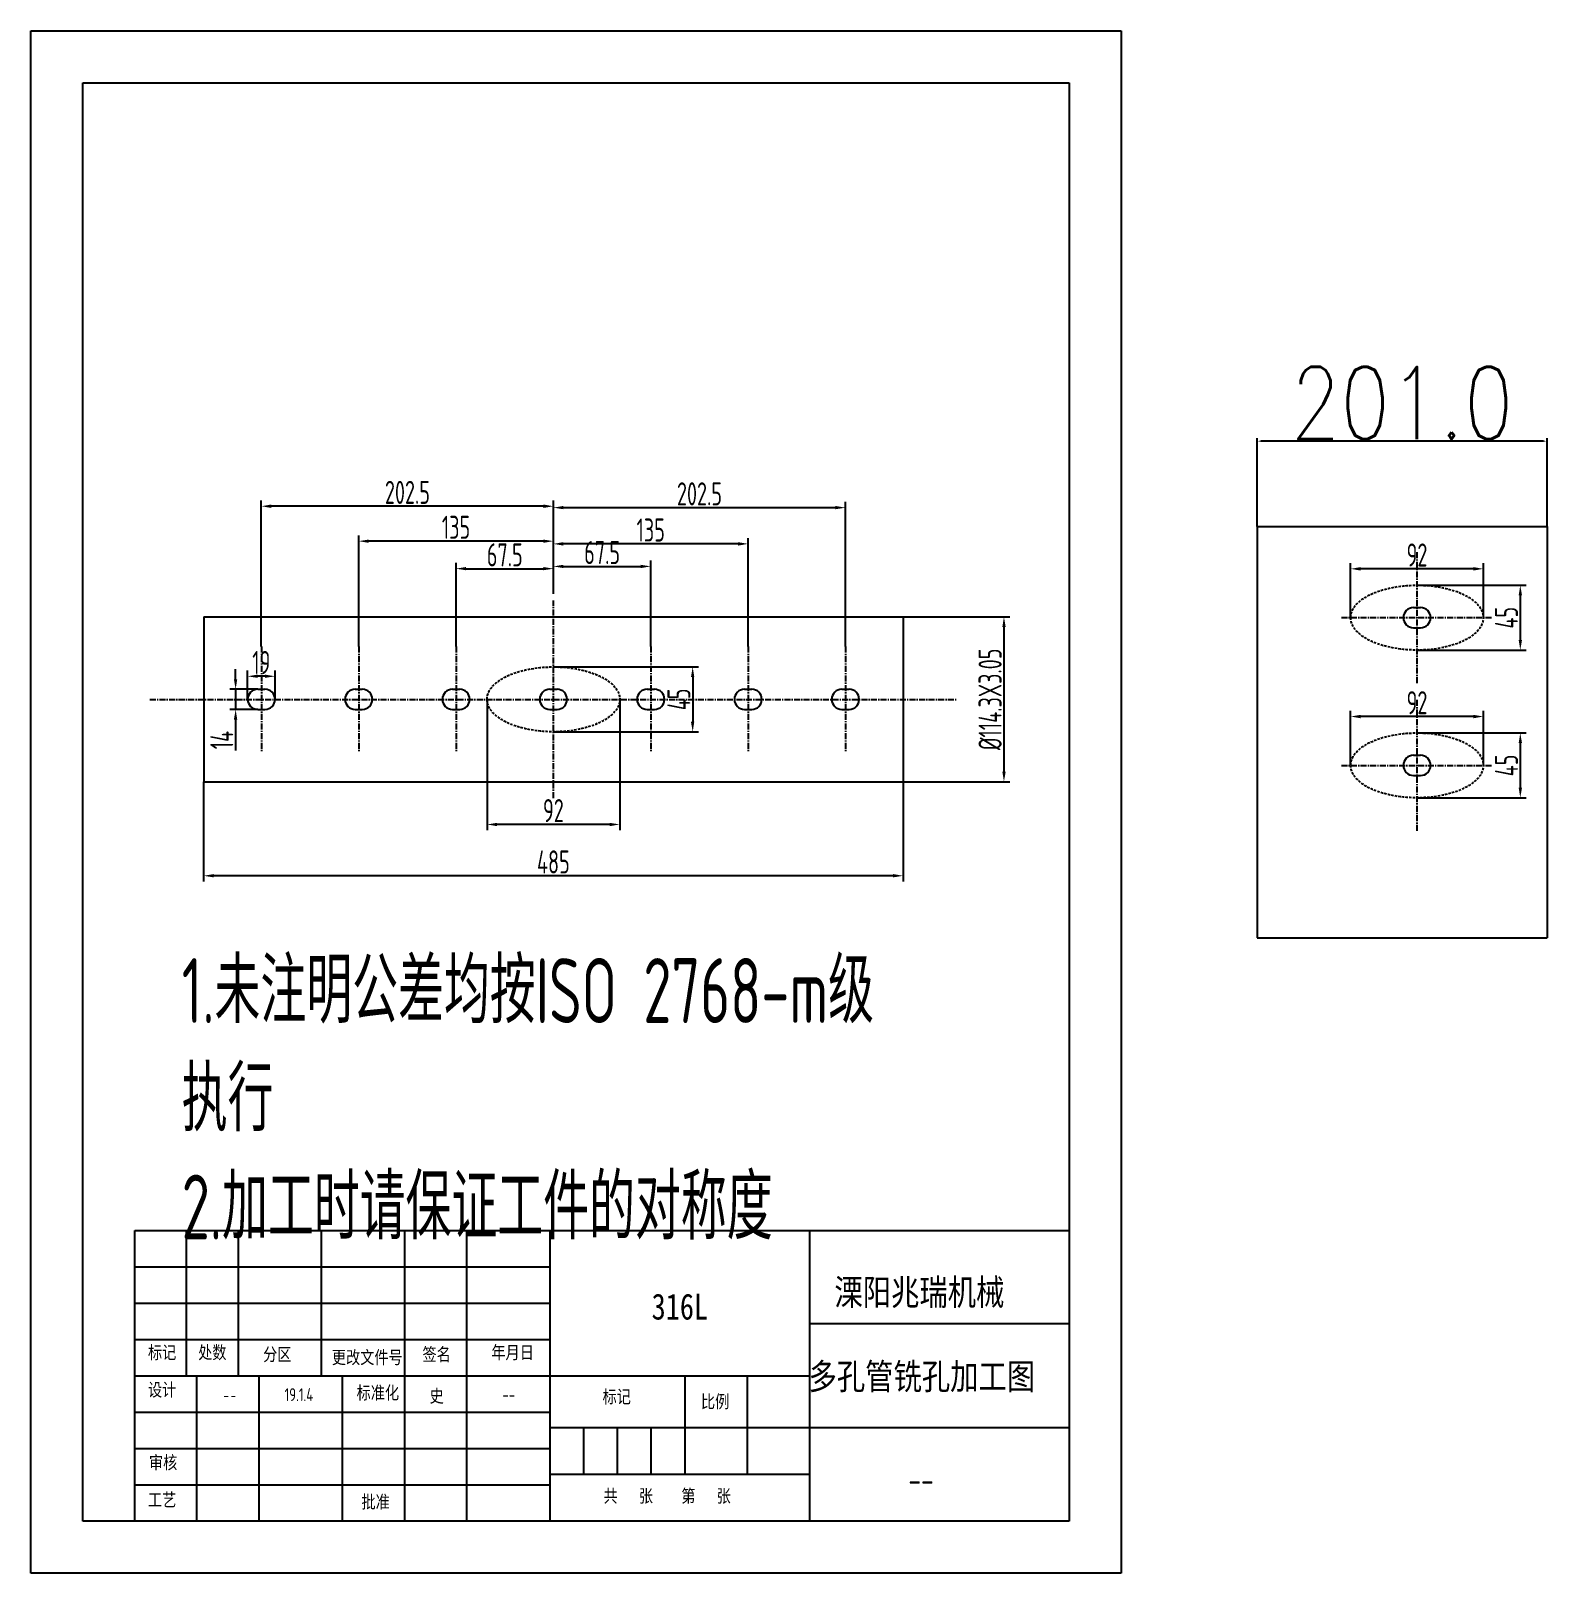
# Model space of a CAD drawing. Extents: x 9313 to 10364, y 12983 to 14052.
import ezdxf
from ezdxf.enums import TextEntityAlignment as Align

# ---------------------------------------------------------------- set-up
doc = ezdxf.new("R2010")
doc.units = 0
doc.header["$LTSCALE"] = 3.333333
doc.header["$MEASUREMENT"] = 0
doc.linetypes.add('CENTER', pattern=[2, 1.25, -0.25, 0.25, -0.25])
doc.linetypes.add('DASHED', pattern=[0.75, 0.5, -0.25])
doc.layers.get('0').update_dxf_attribs({"linetype": 'CONTINUOUS'})
doc.layers.get('DEFPOINTS').update_dxf_attribs({"linetype": 'CONTINUOUS'})
for name, color, linetype in [('0 @ 1', 7, 'CONTINUOUS'), ('1轮廓实线层', 7, 'CONTINUOUS'), ('3中心线层', 1, 'CENTER'), ('4虚线层', 6, 'DASHED'), ('7标注层', 4, 'CONTINUOUS')]:
    doc.layers.add(name, color=color, linetype=linetype)
doc.layers.add('轮廓线', color=7, linetype='CONTINUOUS', lineweight=35)
doc.styles.add('Annotative', font='SimSun.ttf', dxfattribs={"width": 0.8})
doc.styles.get("Standard").update_dxf_attribs({"font": 'isocp.shx', "width": 0.707, "bigfont": 'hztxt.shx'})
doc.styles.add('TH_GBDIM', font='romans.shx', dxfattribs={"width": 0.8, "bigfont": 'gbcbig.shx'})
doc.styles.add('标注字体', font='isocp.shx', dxfattribs={"width": 0.707, "bigfont": 'gbcbig.shx'})
doc.dimstyles.new('ISO-25 2倍', dxfattribs={"dimscale": 2, "dimtxt": 8, "dimasz": 3.5, "dimexe": 2, "dimexo": 0, "dimgap": 0.8, "dimtad": 1, "dimdec": 1, "dimdsep": 46, "dimtxsty": '标注字体', "dimcen": 0, "dimclrd": 256, "dimclre": 256, "dimclrt": 256, "dimadec": 0, "dimazin": 0, "dimtp": 0.039, "dimtm": 0.02, "dimtfac": 1, "dimtdec": 1, "dimtmove": 0, "dimatfit": 3, "dimfxl": 0, "dimtolj": 2, "dimtzin": 9, "dimlwd": -1, "dimlwe": -1, "dimarcsym": 0})
doc.dimstyles.new('TH_GBDIM', dxfattribs={"dimtxt": 3.5, "dimasz": 2.5, "dimexe": 2, "dimexo": 0, "dimgap": 1.5, "dimtad": 1, "dimdec": 1, "dimzin": 0, "dimdsep": 46, "dimtxsty": 'TH_GBDIM', "dimcen": 2.5, "dimclrd": 130, "dimclre": 130, "dimclrt": 3, "dimadec": 0, "dimazin": 0, "dimtfac": 0.714286, "dimtdec": 1, "dimtmove": 0, "dimatfit": 3, "dimfxl": 0, "dimtzin": 0, "dimlwd": -1, "dimlwe": -1, "dimarcsym": 0})

# ---------------------------------------------------------------- blocks, each defined once
blk = doc.blocks.new('*D106')
at = {"layer": '7标注层', "ltscale": 0.5, "transparency": 16777216}
for p, q in [((9917.9, 13645.5), (9991.8, 13645.5)), ((9987.8, 13638.5), (9987.8, 13538.2)), ((9917.9, 13531.2), (9991.8, 13531.2))]:
    blk.add_line(p, q, dxfattribs=at)
for points in [[(9986.7, 13638.5), (9989, 13638.5), (9987.8, 13645.5)], [(9986.7, 13538.2), (9989, 13538.2), (9987.8, 13531.2)]]:
    blk.add_solid(points, dxfattribs=at)
at = {"layer": 'DEFPOINTS', "color": 0, "ltscale": 0.5, "transparency": 16777216}
for p in [(9917.9, 13645.5), (9917.9, 13531.2), (9987.8, 13531.2)]:
    blk.add_point(p, dxfattribs=at)
at = {"layer": '7标注层', "ltscale": 0.5, "transparency": 16777216, "insert": (9978.2, 13588.3), "char_height": 16, "attachment_point": 5, "rotation": 90, "style": '标注字体'}
blk.add_mtext('\\A2;{\\W0.707;%%C}114.3X3.05', dxfattribs=at)
blk = doc.blocks.new('*D107')
at = {"layer": '7标注层', "ltscale": 0.5, "transparency": 16777216}
for p, q in [((9432.9, 13531.2), (9432.9, 13462)), ((9917.9, 13531.2), (9917.9, 13462)), ((9910.9, 13466), (9439.9, 13466))]:
    blk.add_line(p, q, dxfattribs=at)
for points in [[(9439.9, 13467.2), (9439.9, 13464.9), (9432.9, 13466)], [(9910.9, 13467.2), (9910.9, 13464.9), (9917.9, 13466)]]:
    blk.add_solid(points, dxfattribs=at)
at = {"layer": 'DEFPOINTS', "color": 0, "ltscale": 0.5, "transparency": 16777216}
for p in [(9432.9, 13531.2), (9917.9, 13531.2), (9432.9, 13466)]:
    blk.add_point(p, dxfattribs=at)
at = {"layer": '7标注层', "ltscale": 0.5, "transparency": 16777216, "insert": (9675.4, 13475.6), "char_height": 16, "attachment_point": 5, "style": '标注字体'}
blk.add_mtext('\\A2;485', dxfattribs=at)
blk = doc.blocks.new('*D108')
at = {"layer": '7标注层', "ltscale": 0.5, "transparency": 16777216}
for p, q in [((9675.4, 13610.8), (9776, 13610.8)), ((9772, 13603.8), (9772, 13572.8)), ((9675.4, 13565.8), (9776, 13565.8))]:
    blk.add_line(p, q, dxfattribs=at)
for points in [[(9770.8, 13603.8), (9773.1, 13603.8), (9772, 13610.8)], [(9770.8, 13572.8), (9773.1, 13572.8), (9772, 13565.8)]]:
    blk.add_solid(points, dxfattribs=at)
at = {"layer": 'DEFPOINTS', "color": 0, "ltscale": 0.5, "transparency": 16777216}
for p in [(9675.4, 13610.8), (9675.4, 13565.8), (9772, 13565.8)]:
    blk.add_point(p, dxfattribs=at)
at = {"layer": '7标注层', "ltscale": 0.5, "transparency": 16777216, "insert": (9762.4, 13588.3), "char_height": 16, "attachment_point": 5, "rotation": 90, "style": '标注字体'}
blk.add_mtext('\\A2;45', dxfattribs=at)
blk = doc.blocks.new('*D109')
at = {"layer": '7标注层', "ltscale": 0.5, "transparency": 16777216}
for p, q in [((9629.4, 13588.3), (9629.4, 13497.6)), ((9721.4, 13588.3), (9721.4, 13497.6)), ((9714.4, 13501.6), (9636.4, 13501.6))]:
    blk.add_line(p, q, dxfattribs=at)
for points in [[(9636.4, 13502.7), (9636.4, 13500.4), (9629.4, 13501.6)], [(9714.4, 13502.7), (9714.4, 13500.4), (9721.4, 13501.6)]]:
    blk.add_solid(points, dxfattribs=at)
at = {"layer": 'DEFPOINTS', "color": 0, "ltscale": 0.5, "transparency": 16777216}
for p in [(9629.4, 13588.3), (9721.4, 13588.3), (9629.4, 13501.6)]:
    blk.add_point(p, dxfattribs=at)
at = {"layer": '7标注层', "ltscale": 0.5, "transparency": 16777216, "insert": (9675.4, 13511.2), "char_height": 16, "attachment_point": 5, "style": '标注字体'}
blk.add_mtext('\\A2;92', dxfattribs=at)
blk = doc.blocks.new('*D110')
at = {"layer": '7标注层', "ltscale": 0.5, "transparency": 16777216}
for p, q in [((9463.4, 13588.3), (9463.4, 13608.3)), ((9475.4, 13604.3), (9470.4, 13604.3)), ((9482.4, 13588.3), (9482.4, 13608.3))]:
    blk.add_line(p, q, dxfattribs=at)
for points in [[(9470.4, 13605.5), (9470.4, 13603.2), (9463.4, 13604.3)], [(9475.4, 13605.5), (9475.4, 13603.2), (9482.4, 13604.3)]]:
    blk.add_solid(points, dxfattribs=at)
at = {"layer": 'DEFPOINTS', "color": 0, "ltscale": 0.5, "transparency": 16777216}
for p in [(9463.4, 13604.3), (9463.4, 13588.3), (9482.4, 13588.3)]:
    blk.add_point(p, dxfattribs=at)
at = {"layer": '7标注层', "ltscale": 0.5, "transparency": 16777216, "insert": (9472.9, 13613.9), "char_height": 16, "attachment_point": 5, "style": '标注字体'}
blk.add_mtext('\\A2;19', dxfattribs=at)
blk = doc.blocks.new('*D111')
at = {"layer": '7标注层', "ltscale": 0.5, "transparency": 16777216}
for p, q in [((9455.1, 13602.3), (9455.1, 13609.3)), ((9470.4, 13595.3), (9451.1, 13595.3)), ((9455.1, 13595.3), (9455.1, 13581.3)), ((9470.4, 13581.3), (9451.1, 13581.3)), ((9455.1, 13574.3), (9455.1, 13552.8))]:
    blk.add_line(p, q, dxfattribs=at)
for points in [[(9453.9, 13602.3), (9456.2, 13602.3), (9455.1, 13595.3)], [(9453.9, 13574.3), (9456.2, 13574.3), (9455.1, 13581.3)]]:
    blk.add_solid(points, dxfattribs=at)
at = {"layer": 'DEFPOINTS', "color": 0, "ltscale": 0.5, "transparency": 16777216}
for p in [(9470.4, 13595.3), (9455.1, 13581.3), (9470.4, 13581.3)]:
    blk.add_point(p, dxfattribs=at)
at = {"layer": '7标注层', "ltscale": 0.5, "transparency": 16777216, "insert": (9445.5, 13560.1), "char_height": 16, "attachment_point": 5, "rotation": 90, "style": '标注字体'}
blk.add_mtext('\\A2;14', dxfattribs=at)
blk = doc.blocks.new('*D116')
at = {"layer": '7标注层', "ltscale": 0.5, "transparency": 16777216}
for p, q in [((9607.9, 13624.9), (9607.9, 13682.9)), ((9614.9, 13678.9), (9668.4, 13678.9)), ((9675.4, 13661.5), (9675.4, 13682.9))]:
    blk.add_line(p, q, dxfattribs=at)
for points in [[(9614.9, 13680.1), (9614.9, 13677.8), (9607.9, 13678.9)], [(9668.4, 13680.1), (9668.4, 13677.8), (9675.4, 13678.9)]]:
    blk.add_solid(points, dxfattribs=at)
at = {"layer": 'DEFPOINTS', "color": 0, "ltscale": 0.5, "transparency": 16777216}
for p in [(9675.4, 13678.9), (9675.4, 13661.5), (9607.9, 13624.9)]:
    blk.add_point(p, dxfattribs=at)
at = {"layer": '7标注层', "ltscale": 0.5, "transparency": 16777216, "insert": (9641.7, 13688.5), "char_height": 16, "attachment_point": 5, "style": '标注字体'}
blk.add_mtext('\\A2;67.5', dxfattribs=at)
blk = doc.blocks.new('*D117')
at = {"layer": '7标注层', "ltscale": 0.5, "transparency": 16777216}
for p, q in [((9540.4, 13624.9), (9540.4, 13702)), ((9668.4, 13698), (9547.4, 13698)), ((9675.4, 13661.5), (9675.4, 13702))]:
    blk.add_line(p, q, dxfattribs=at)
for points in [[(9547.4, 13699.1), (9547.4, 13696.8), (9540.4, 13698)], [(9668.4, 13699.1), (9668.4, 13696.8), (9675.4, 13698)]]:
    blk.add_solid(points, dxfattribs=at)
at = {"layer": 'DEFPOINTS', "color": 0, "ltscale": 0.5, "transparency": 16777216}
for p in [(9540.4, 13698), (9675.4, 13661.5), (9540.4, 13624.9)]:
    blk.add_point(p, dxfattribs=at)
at = {"layer": '7标注层', "ltscale": 0.5, "transparency": 16777216, "insert": (9607.9, 13707.6), "char_height": 16, "attachment_point": 5, "style": '标注字体'}
blk.add_mtext('\\A2;135', dxfattribs=at)
blk = doc.blocks.new('*D118')
at = {"layer": '7标注层', "ltscale": 0.5, "transparency": 16777216}
for p, q in [((9472.9, 13624.9), (9472.9, 13726.2)), ((9668.4, 13722.2), (9479.9, 13722.2)), ((9675.4, 13661.5), (9675.4, 13726.2))]:
    blk.add_line(p, q, dxfattribs=at)
for points in [[(9479.9, 13723.4), (9479.9, 13721), (9472.9, 13722.2)], [(9668.4, 13723.4), (9668.4, 13721), (9675.4, 13722.2)]]:
    blk.add_solid(points, dxfattribs=at)
at = {"layer": 'DEFPOINTS', "color": 0, "ltscale": 0.5, "transparency": 16777216}
for p in [(9472.9, 13722.2), (9675.4, 13661.5), (9472.9, 13624.9)]:
    blk.add_point(p, dxfattribs=at)
at = {"layer": '7标注层', "ltscale": 0.5, "transparency": 16777216, "insert": (9574.2, 13731.8), "char_height": 16, "attachment_point": 5, "style": '标注字体'}
blk.add_mtext('\\A2;202.5', dxfattribs=at)
blk = doc.blocks.new('*D119')
at = {"layer": '7标注层', "ltscale": 0.5, "transparency": 16777216}
for p, q in [((9675.4, 13661.5), (9675.4, 13684.5)), ((9682.4, 13680.5), (9735.9, 13680.5)), ((9742.9, 13624.9), (9742.9, 13684.5))]:
    blk.add_line(p, q, dxfattribs=at)
for points in [[(9682.4, 13681.6), (9682.4, 13679.3), (9675.4, 13680.5)], [(9735.9, 13681.6), (9735.9, 13679.3), (9742.9, 13680.5)]]:
    blk.add_solid(points, dxfattribs=at)
at = {"layer": 'DEFPOINTS', "color": 0, "ltscale": 0.5, "transparency": 16777216}
for p in [(9742.9, 13680.5), (9675.4, 13661.5), (9742.9, 13624.9)]:
    blk.add_point(p, dxfattribs=at)
at = {"layer": '7标注层', "ltscale": 0.5, "transparency": 16777216, "insert": (9709.2, 13690.1), "char_height": 16, "attachment_point": 5, "style": '标注字体'}
blk.add_mtext('\\A2;67.5', dxfattribs=at)
blk = doc.blocks.new('*D120')
at = {"layer": '7标注层', "ltscale": 0.5, "transparency": 16777216}
for p, q in [((9675.4, 13661.5), (9675.4, 13700.1)), ((9810.4, 13624.9), (9810.4, 13700.1)), ((9803.4, 13696.1), (9682.4, 13696.1))]:
    blk.add_line(p, q, dxfattribs=at)
for points in [[(9682.4, 13697.3), (9682.4, 13694.9), (9675.4, 13696.1)], [(9803.4, 13697.3), (9803.4, 13694.9), (9810.4, 13696.1)]]:
    blk.add_solid(points, dxfattribs=at)
at = {"layer": 'DEFPOINTS', "color": 0, "ltscale": 0.5, "transparency": 16777216}
for p in [(9675.4, 13696.1), (9675.4, 13661.5), (9810.4, 13624.9)]:
    blk.add_point(p, dxfattribs=at)
at = {"layer": '7标注层', "ltscale": 0.5, "transparency": 16777216, "insert": (9742.9, 13705.7), "char_height": 16, "attachment_point": 5, "style": '标注字体'}
blk.add_mtext('\\A2;135', dxfattribs=at)
blk = doc.blocks.new('*D121')
at = {"layer": '7标注层', "ltscale": 0.5, "transparency": 16777216}
for p, q in [((9675.4, 13661.5), (9675.4, 13725.2)), ((9870.9, 13721.2), (9682.4, 13721.2)), ((9877.9, 13624.9), (9877.9, 13725.2))]:
    blk.add_line(p, q, dxfattribs=at)
for points in [[(9682.4, 13722.4), (9682.4, 13720.1), (9675.4, 13721.2)], [(9870.9, 13722.4), (9870.9, 13720.1), (9877.9, 13721.2)]]:
    blk.add_solid(points, dxfattribs=at)
at = {"layer": 'DEFPOINTS', "color": 0, "ltscale": 0.5, "transparency": 16777216}
for p in [(9675.4, 13721.2), (9675.4, 13661.5), (9877.9, 13624.9)]:
    blk.add_point(p, dxfattribs=at)
at = {"layer": '7标注层', "ltscale": 0.5, "transparency": 16777216, "insert": (9776.7, 13730.8), "char_height": 16, "attachment_point": 5, "style": '标注字体'}
blk.add_mtext('\\A2;202.5', dxfattribs=at)
blk = doc.blocks.new('A4')
for p, q in [((0, 0), (0, 297)), ((0, 297), (210, 297)), ((210, 297), (210, 0)), ((10, 10), (10, 287)), ((10, 287), (200, 287)), ((200, 287), (200, 10)), ((20, 66), (200, 66)), ((20, 10), (20, 66)), ((20, 10), (20, 66)), ((30, 38), (30, 66)), ((40, 38), (40, 66)), ((56, 38), (56, 66)), ((72, 10), (72, 66)), ((84, 10), (84, 66)), ((100, 10), (100, 66)), ((150, 10), (150, 66)), ((200, 66), (200, 10)), ((20, 59), (100, 59)), ((20, 52), (100, 52)), ((200, 48), (150, 48)), ((20, 45), (100, 45)), ((20, 38), (150, 38)), ((32, 10), (32, 38)), ((44, 10), (44, 38)), ((60, 10), (60, 38)), ((126, 19), (126, 38)), ((138, 19), (138, 38)), ((20, 31), (100, 31)), ((200, 28), (100, 28)), ((106.5, 19), (106.5, 28)), ((113, 19), (113, 28)), ((119.5, 19), (119.5, 28)), ((20, 24), (100, 24)), ((150, 19), (100, 19)), ((20, 17), (100, 17)), ((200, 10), (10, 10)), ((200, 10), (20, 10)), ((210, 0), (0, 0))]:
    blk.add_line(p, q)
at = {"color": 1, "style": 'Annotative', "width": 0.8}
for tag, height, p in [('单位名称', 5, (174.95, 54.96)), ('签名', 2.5, (37.69, 34.92)), ('年月日', 2.5, (50.94, 34.56)), ('签名', 2.5, (77.99, 34.38)), ('年月日', 2.5, (91.78, 34.2))]:
    blk.add_attdef(tag, text='', height=height, dxfattribs=at).set_placement(p, align=Align.MIDDLE)
for tag, p in [('（材料标记）', (124.8, 50.66)), ('图样名称', (175.13, 35.81)), ('图样代号', (174.77, 20.42))]:
    blk.add_attdef(tag, text='', height=5, dxfattribs=at).set_placement(p, align=Align.MIDDLE_CENTER)
at = {"layer": '0 @ 1', "char_height": 2.5, "width": 33.7307, "attachment_point": 1, "style": 'Annotative'}
for s, insert in [('{\\fSimSun|b0|i0|c134|p2;标记} ', (22.56, 43.76)), ('{\\fSimSun|b0|i0|c134|p2;标记} ', (22.56, 43.76)), ('{\\fSimSun|b0|i0|c134|p2;处数} ', (32.23, 43.76)), ('{\\fSimSun|b0|i0|c134|p2;分区}', (44.74, 43.38)), ('{\\fSimSun|b0|i0|c134|p2;更改文件号}', (57.98, 42.81)), ('{\\fSimSun|b0|i0|c134|p2;签名^I}', (75.43, 43.38)), ('{\\fSimSun|b0|i0|c134|p2;年月日}', (88.7, 43.76)), ('{\\fSimSun|b0|i0|c134|p2;设计}', (22.56, 36.57)), ('{\\fSimSun|b0|i0|c134|p2;标准化}', (62.74, 36)), ('{\\fSimSun|b0|i0|c134|p2;标记} ', (110.11, 35.24)), ('比例', (129.06, 34.3)), ('{\\fSimSun|b0|i0|c134|p2;审核}', (22.75, 22.56)), ('{\\fSimSun|b0|i0|c134|p2;工艺}', (22.56, 15.37)), ('{\\fSimSun|b0|i0|c134|p2;批准}', (63.68, 14.99)), ('{\\fSimSun|b0|i0|c134|p2;共   张    第   张}', (110.3, 16.13))]:
    blk.add_mtext(s, dxfattribs=dict(at, insert=insert))
blk = doc.blocks.new('*D124')
at = {"layer": '1轮廓实线层', "color": 130, "transparency": 16777216}
for p, q in [((10163.4, 13708.1), (10163.4, 13769.3)), ((10361.9, 13767.3), (10165.9, 13767.3)), ((10364.4, 13708.1), (10364.4, 13769.3))]:
    blk.add_line(p, q, dxfattribs=at)
for points in [[(10165.9, 13767.7), (10165.9, 13766.9), (10163.4, 13767.3)], [(10361.9, 13767.7), (10361.9, 13766.9), (10364.4, 13767.3)]]:
    blk.add_solid(points, dxfattribs=at)
at = {"layer": 'DEFPOINTS', "color": 0, "transparency": 16777216}
for p in [(10163.4, 13767.3), (10163.4, 13708.1), (10364.4, 13708.1)]:
    blk.add_point(p, dxfattribs=at)
at = {"layer": '1轮廓实线层', "color": 3, "transparency": 16777216, "insert": (10263.9, 13793.8), "char_height": 50, "attachment_point": 5, "style": 'TH_GBDIM'}
blk.add_mtext('201.0', dxfattribs=at)
blk = doc.blocks.new('*D125')
at = {"layer": '7标注层', "ltscale": 0.5, "transparency": 16777216}
for p, q in [((10274.2, 13667.4), (10349.8, 13667.4)), ((10345.8, 13660.4), (10345.8, 13629.5)), ((10274.2, 13622.5), (10349.8, 13622.5))]:
    blk.add_line(p, q, dxfattribs=at)
for points in [[(10344.7, 13660.4), (10347, 13660.4), (10345.8, 13667.4)], [(10344.7, 13629.5), (10347, 13629.5), (10345.8, 13622.5)]]:
    blk.add_solid(points, dxfattribs=at)
at = {"layer": 'DEFPOINTS', "color": 0, "ltscale": 0.5, "transparency": 16777216}
for p in [(10274.2, 13667.4), (10274.2, 13622.5), (10345.8, 13622.5)]:
    blk.add_point(p, dxfattribs=at)
at = {"layer": '7标注层', "ltscale": 0.5, "transparency": 16777216, "insert": (10336.2, 13644.9), "char_height": 16, "attachment_point": 5, "rotation": 90, "style": '标注字体'}
blk.add_mtext('\\A2;45', dxfattribs=at)
blk = doc.blocks.new('*D126')
at = {"layer": '7标注层', "ltscale": 0.5, "transparency": 16777216}
for p, q in [((10228.2, 13645), (10228.2, 13682.8)), ((10313.2, 13678.8), (10235.2, 13678.8)), ((10320.2, 13645), (10320.2, 13682.8))]:
    blk.add_line(p, q, dxfattribs=at)
for points in [[(10235.2, 13680), (10235.2, 13677.6), (10228.2, 13678.8)], [(10313.2, 13680), (10313.2, 13677.6), (10320.2, 13678.8)]]:
    blk.add_solid(points, dxfattribs=at)
at = {"layer": 'DEFPOINTS', "color": 0, "ltscale": 0.5, "transparency": 16777216}
for p in [(10228.2, 13678.8), (10228.2, 13645), (10320.2, 13645)]:
    blk.add_point(p, dxfattribs=at)
at = {"layer": '7标注层', "ltscale": 0.5, "transparency": 16777216, "insert": (10274.2, 13688.4), "char_height": 16, "attachment_point": 5, "style": '标注字体'}
blk.add_mtext('\\A2;92', dxfattribs=at)
blk = doc.blocks.new('*D127')
at = {"layer": '7标注层', "ltscale": 0.5, "transparency": 16777216}
for p, q in [((10274.2, 13565), (10349.8, 13565)), ((10345.8, 13558), (10345.8, 13527.1)), ((10274.2, 13520.1), (10349.8, 13520.1))]:
    blk.add_line(p, q, dxfattribs=at)
for points in [[(10344.7, 13558), (10347, 13558), (10345.8, 13565)], [(10344.7, 13527.1), (10347, 13527.1), (10345.8, 13520.1)]]:
    blk.add_solid(points, dxfattribs=at)
at = {"layer": 'DEFPOINTS', "color": 0, "ltscale": 0.5, "transparency": 16777216}
for p in [(10274.2, 13565), (10274.2, 13520.1), (10345.8, 13520.1)]:
    blk.add_point(p, dxfattribs=at)
at = {"layer": '7标注层', "ltscale": 0.5, "transparency": 16777216, "insert": (10336.2, 13542.5), "char_height": 16, "attachment_point": 5, "rotation": 90, "style": '标注字体'}
blk.add_mtext('\\A2;45', dxfattribs=at)
blk = doc.blocks.new('*D128')
at = {"layer": '7标注层', "ltscale": 0.5, "transparency": 16777216}
for p, q in [((10228.2, 13542.6), (10228.2, 13580.4)), ((10320.2, 13542.6), (10320.2, 13580.4)), ((10313.2, 13576.4), (10235.2, 13576.4))]:
    blk.add_line(p, q, dxfattribs=at)
for points in [[(10235.2, 13577.6), (10235.2, 13575.2), (10228.2, 13576.4)], [(10313.2, 13577.6), (10313.2, 13575.2), (10320.2, 13576.4)]]:
    blk.add_solid(points, dxfattribs=at)
at = {"layer": 'DEFPOINTS', "color": 0, "ltscale": 0.5, "transparency": 16777216}
for p in [(10228.2, 13576.4), (10228.2, 13542.6), (10320.2, 13542.6)]:
    blk.add_point(p, dxfattribs=at)
at = {"layer": '7标注层', "ltscale": 0.5, "transparency": 16777216, "insert": (10274.2, 13586), "char_height": 16, "attachment_point": 5, "style": '标注字体'}
blk.add_mtext('\\A2;92', dxfattribs=at)

msp = doc.modelspace()

# ---------------------------------------------------------------- linework, layer by layer
at = {"layer": '1轮廓实线层'}
for p, q in [((10163.44, 13708.07), (10364.44, 13708.07)), ((10163.44, 13708.07), (10163.44, 13423.07)), ((10364.44, 13708.07), (10364.44, 13423.07)), ((9432.93, 13645.47), (9917.93, 13645.47)), ((9432.93, 13645.47), (9432.93, 13531.17)), ((9917.93, 13645.47), (9917.93, 13531.17)), ((10271.7, 13651.95), (10276.7, 13651.95)), ((10271.7, 13637.95), (10276.7, 13637.95)), ((9470.43, 13595.32), (9475.43, 13595.32)), ((9537.93, 13595.32), (9542.93, 13595.32)), ((9605.43, 13595.32), (9610.43, 13595.32)), ((9672.93, 13595.32), (9677.93, 13595.32)), ((9740.43, 13595.32), (9745.43, 13595.32)), ((9807.93, 13595.32), (9812.93, 13595.32)), ((9875.43, 13595.32), (9880.43, 13595.32)), ((9470.43, 13581.32), (9475.43, 13581.32)), ((9537.93, 13581.32), (9542.93, 13581.32)), ((9605.43, 13581.32), (9610.43, 13581.32)), ((9672.93, 13581.32), (9677.93, 13581.32)), ((9740.43, 13581.32), (9745.43, 13581.32)), ((9807.93, 13581.32), (9812.93, 13581.32)), ((9875.43, 13581.32), (9880.43, 13581.32)), ((10271.7, 13549.55), (10276.7, 13549.55)), ((9432.93, 13531.17), (9917.93, 13531.17)), ((10271.7, 13535.55), (10276.7, 13535.55)), ((10163.44, 13423.07), (10364.44, 13423.07))]:
    msp.add_line(p, q, dxfattribs=at)
for centre, start, end in [((10271.7, 13644.95), 90, 270), ((10276.7, 13644.95), 270, 90), ((9470.43, 13588.32), 90, 270), ((9475.43, 13588.32), 270, 90), ((9537.93, 13588.32), 90, 270), ((9542.93, 13588.32), 270, 90), ((9605.43, 13588.32), 90, 270), ((9610.43, 13588.32), 270, 90), ((9672.93, 13588.32), 90, 270), ((9677.93, 13588.32), 270, 90), ((9740.43, 13588.32), 90, 270), ((9745.43, 13588.32), 270, 90), ((9807.93, 13588.32), 90, 270), ((9812.93, 13588.32), 270, 90), ((9875.43, 13588.32), 90, 270), ((9880.43, 13588.32), 270, 90), ((10271.7, 13542.55), 90, 270), ((10276.7, 13542.55), 270, 90)]:
    msp.add_arc(centre, 7, start, end, dxfattribs=at)
at = {"layer": '3中心线层'}
for p, q in [((10274.2, 13599.49), (10274.2, 13690.42)), ((9675.43, 13519.89), (9675.43, 13656.74)), ((10221.76, 13644.95), (10326.65, 13644.95)), ((9472.93, 13624.89), (9472.93, 13551.74)), ((9540.43, 13624.89), (9540.43, 13551.74)), ((9607.93, 13624.89), (9607.93, 13551.74)), ((9742.93, 13624.89), (9742.93, 13551.74)), ((9810.43, 13624.89), (9810.43, 13551.74)), ((9877.93, 13624.89), (9877.93, 13551.74)), ((9395.59, 13588.32), (9955.28, 13588.32)), ((10274.2, 13497.09), (10274.2, 13588.02)), ((10221.76, 13542.55), (10326.65, 13542.55))]:
    msp.add_line(p, q, dxfattribs=at)
at = {"layer": '4虚线层'}
for centre in [(10274.19, 13644.95), (9675.42, 13588.32), (10274.19, 13542.55)]:
    msp.add_ellipse(centre, major_axis=(-45.99, 0), ratio=0.4892447, dxfattribs=at)

# ---------------------------------------------------------------- block references
at = {"layer": '1轮廓实线层'}
ref = msp.add_blockref('A4', (9313.1, 12982.56), dxfattribs=dict(at, xscale=3.6, yscale=3.6, zscale=3.6))
ref.add_attrib('签名', '--', dxfattribs={"layer": '0', "color": 1, "height": 9, "style": 'Annotative', "width": 0.8}).set_placement((9450.97, 13106.06), align=Align.MIDDLE)
ref.add_attrib('年月日', '19.1.4', dxfattribs={"layer": '0', "color": 1, "height": 9, "width": 0.8}).set_placement((9498.97, 13106.31), align=Align.MIDDLE)
ref.add_attrib('签名', '史', dxfattribs={"layer": '0', "color": 1, "height": 9, "style": 'Annotative', "width": 0.8}).set_placement((9594.51, 13105.56), align=Align.MIDDLE)
ref.add_attrib('年月日', '--', dxfattribs={"layer": '0', "color": 1, "height": 9, "width": 0.8}).set_placement((9644.49, 13106.31), align=Align.MIDDLE)
ref.add_attrib('材料标记', '316L', dxfattribs={"layer": '0', "color": 1, "height": 18, "style": 'Annotative', "width": 0.8}).set_placement((9763.09, 13167.36), align=Align.MIDDLE_CENTER)
ref.add_attrib('图样代号', '--', dxfattribs={"layer": '0', "color": 1, "height": 18, "width": 0.8}).set_placement((9930.32, 13047.26), align=Align.MIDDLE_CENTER)
ref.add_attrib('图样名称', '多孔管铣孔加工图', dxfattribs={"layer": '0', "color": 1, "height": 18, "style": 'Annotative', "width": 0.8}).set_placement((9930.88, 13118.92), align=Align.MIDDLE_CENTER)
ref.add_attrib('单位名称', '溧阳兆瑞机械', dxfattribs={"layer": '0', "color": 1, "height": 18, "style": 'Annotative', "width": 0.8}).set_placement((9929.16, 13177.59), align=Align.MIDDLE)

# ---------------------------------------------------------------- texts
at = {"layer": '轮廓线', "insert": (9417.71, 13408.92), "char_height": 45, "attachment_point": 1}
msp.add_mtext_dynamic_manual_height_columns('1.未注明公差均按ISO 2768-m级执行\\P2.加工时请保证工件的对称度', width=483.006, gutter_width=20, heights=[0], dxfattribs=at)

# ---------------------------------------------------------------- dimensions: what is measured, and where the dimension line sits
at = {"layer": '1轮廓实线层'}
dim = msp.add_linear_dim(base=(10163.44, 13767.28), p1=(10364.44, 13708.07), p2=(10163.44, 13708.07), dimstyle='TH_GBDIM', override={"dimtxt": 50}, dxfattribs=at)
dim.commit()
dim.dimension.update_dxf_attribs({"geometry": '*D124', "text_midpoint": (10263.94, 13793.78)})
at = {"layer": '7标注层', "ltscale": 0.5}
for base, p1, p2, picture, middle in [((9472.93, 13722.21), (9675.43, 13661.47), (9472.93, 13624.89), '*D118', (9574.18, 13731.81)), ((9675.43, 13721.24), (9877.93, 13624.89), (9675.43, 13661.47), '*D121', (9776.68, 13730.84)), ((9540.43, 13697.97), (9675.43, 13661.47), (9540.43, 13624.89), '*D117', (9607.93, 13707.57)), ((9675.43, 13696.11), (9810.43, 13624.89), (9675.43, 13661.47), '*D120', (9742.93, 13705.71)), ((9675.43, 13678.93), (9607.93, 13624.89), (9675.43, 13661.47), '*D116', (9641.68, 13688.53)), ((9742.93, 13680.47), (9675.43, 13661.47), (9742.93, 13624.89), '*D119', (9709.18, 13690.07)), ((10228.2, 13678.81), (10320.18, 13644.95), (10228.2, 13644.95), '*D126', (10274.19, 13688.41)), ((9463.43, 13604.33), (9482.43, 13588.32), (9463.43, 13588.32), '*D110', (9472.93, 13613.93)), ((10228.2, 13576.41), (10320.18, 13542.55), (10228.2, 13542.55), '*D128', (10274.19, 13586.01)), ((9432.93, 13466.04), (9917.93, 13531.17), (9432.93, 13531.17), '*D107', (9675.43, 13475.64))]:
    dim = msp.add_linear_dim(base=base, p1=p1, p2=p2, dimstyle='ISO-25 2倍', dxfattribs=at)
    dim.commit()
    dim.dimension.update_dxf_attribs({"geometry": picture, "text_midpoint": middle})
for base, p1, p2, picture, middle in [((10345.83, 13622.45), (10274.2, 13667.43), (10274.2, 13622.45), '*D125', (10345.83, 13644.94)), ((10345.83, 13520.05), (10274.2, 13565.03), (10274.2, 13520.05), '*D127', (10345.83, 13542.54))]:
    dim = msp.add_linear_dim(base=base, p1=p1, p2=p2, angle=90, dimstyle='ISO-25 2倍', dxfattribs=at)
    dim.commit()
    dim.dimension.update_dxf_attribs({"geometry": picture, "text_midpoint": middle, "dimtype": 160})
dim = msp.add_linear_dim(base=(9987.84, 13531.17), p1=(9917.93, 13645.47), p2=(9917.93, 13531.17), angle=90, text='{\\W0.707;%%C}<>X3.05', dimstyle='ISO-25 2倍', dxfattribs=at)
dim.commit()
dim.dimension.update_dxf_attribs({"geometry": '*D106', "text_midpoint": (9987.84, 13588.32), "dimtype": 160})
for base, p1, p2, picture, middle in [((9455.08, 13581.32), (9470.43, 13595.32), (9470.43, 13581.32), '*D111', (9445.48, 13560.06)), ((9771.96, 13565.82), (9675.43, 13610.79), (9675.43, 13565.82), '*D108', (9762.36, 13588.3))]:
    dim = msp.add_linear_dim(base=base, p1=p1, p2=p2, angle=90, dimstyle='ISO-25 2倍', dxfattribs=at)
    dim.commit()
    dim.dimension.update_dxf_attribs({"geometry": picture, "text_midpoint": middle})
dim = msp.add_linear_dim(base=(9629.43, 13501.56), p1=(9721.43, 13588.32), p2=(9629.43, 13588.32), dimstyle='ISO-25 2倍', dxfattribs=at)
dim.commit()
dim.dimension.update_dxf_attribs({"geometry": '*D109', "text_midpoint": (9675.43, 13501.56), "dimtype": 160})

doc.saveas('drawing.dxf')
